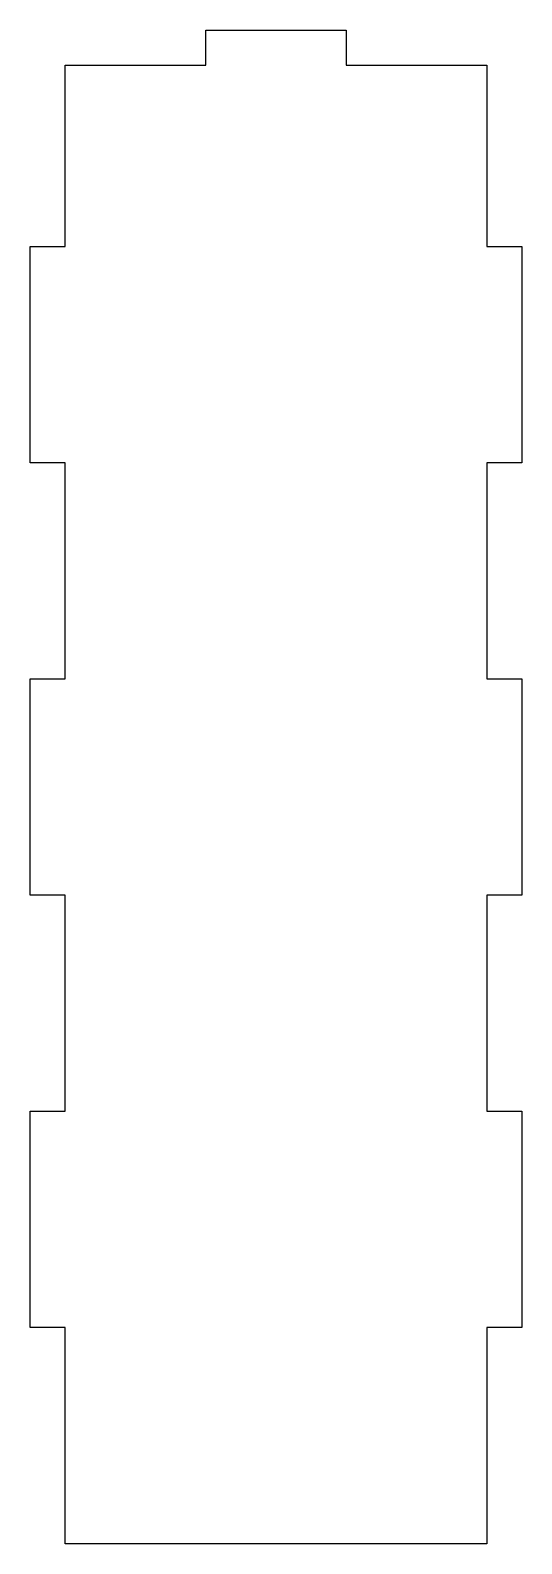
# Model space of a CAD drawing. Extents: x -16 to 26, y -27 to 104.
import ezdxf

# ---------------------------------------------------------------- set-up
doc = ezdxf.new("R2010")
doc.units = 0
doc.layers.add('MODELSKETCH_VISIBLE', color=7, linetype='CONTINUOUS')

msp = doc.modelspace()

# ---------------------------------------------------------------- linework, layer by layer
at = {"layer": 'MODELSKETCH_VISIBLE'}
for p, q in [((-1.06, 101.1), (-1.06, 104.1)), ((-1.06, 104.1), (11.06, 104.1)), ((11.06, 104.1), (11.06, 101.1)), ((-13.18, 101.1), (-1.06, 101.1)), ((-13.18, 85.44), (-13.18, 101.1)), ((11.06, 101.1), (23.18, 101.1)), ((23.18, 101.1), (23.18, 85.44)), ((-16.18, 85.44), (-13.18, 85.44)), ((-16.18, 66.78), (-16.18, 85.44)), ((23.18, 85.44), (26.18, 85.44)), ((26.18, 85.44), (26.18, 66.78)), ((-13.18, 66.78), (-16.18, 66.78)), ((-13.18, 48.13), (-13.18, 66.78)), ((23.18, 66.78), (23.18, 48.13)), ((26.18, 66.78), (23.18, 66.78)), ((-16.18, 29.47), (-16.18, 48.13)), ((-16.18, 48.13), (-13.18, 48.13)), ((23.18, 48.13), (26.18, 48.13)), ((26.18, 48.13), (26.18, 29.47)), ((-13.18, 29.47), (-16.18, 29.47)), ((-13.18, 10.81), (-13.18, 29.47)), ((23.18, 29.47), (23.18, 10.81)), ((26.18, 29.47), (23.18, 29.47)), ((-16.18, 10.81), (-13.18, 10.81)), ((-16.18, -7.85), (-16.18, 10.81)), ((23.18, 10.81), (26.18, 10.81)), ((26.18, 10.81), (26.18, -7.85)), ((-13.18, -7.85), (-16.18, -7.85)), ((-13.18, -26.5), (-13.18, -7.85)), ((26.18, -7.85), (23.18, -7.85)), ((23.18, -7.85), (23.18, -26.5)), ((23.18, -26.5), (-13.18, -26.5))]:
    msp.add_line(p, q, dxfattribs=at)

doc.saveas('drawing.dxf')
